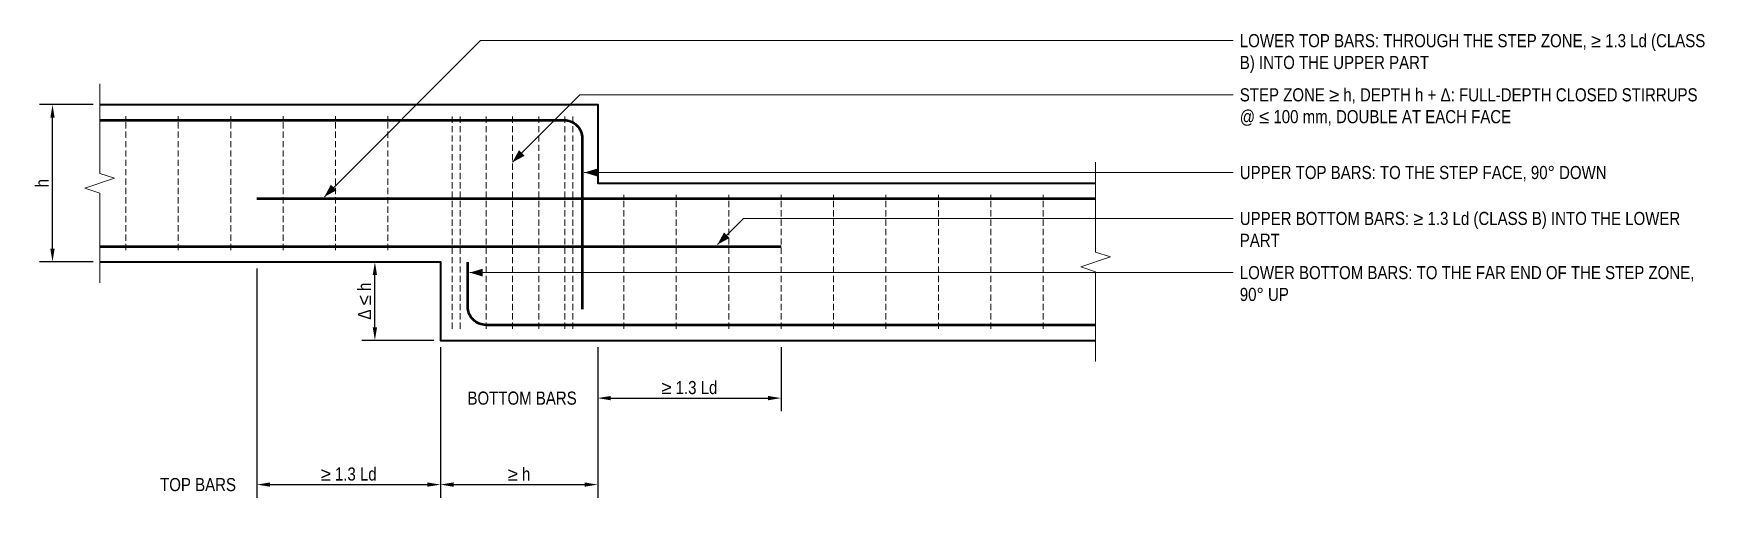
# Model space of a CAD drawing. Header units: millimetres. Extents: x -2153 to 4223, y -64926 to -63128.
import ezdxf
from ezdxf.enums import TextEntityAlignment as Align

# ---------------------------------------------------------------- set-up
doc = ezdxf.new("R2010")
doc.units = ezdxf.units.MM
doc.header["$LTSCALE"] = 3.75
doc.linetypes.add('HIDDEN', pattern=[9.525, 6.35, -3.175])
for name, color, linetype, lineweight in [('S-ANNO', 3, 'Continuous', 18), ('S-BREAK', 8, 'Continuous', 18), ('S-CONC', 4, 'Continuous', 35), ('S-DIMS', 2, 'Continuous', 18), ('S-REBR', 1, 'Continuous', 50), ('S-STIR-ELEV', 8, 'HIDDEN', 18), ('S-TEXT', 7, 'Continuous', 18)]:
    doc.layers.add(name, color=color, linetype=linetype, lineweight=lineweight)
doc.styles.add('AN', font='ARIALN_0.TTF')
doc.dimstyles.new('EIT-25', dxfattribs={"dimscale": 25, "dimtxt": 2, "dimasz": 2, "dimexe": 2, "dimexo": 1, "dimgap": 0.6, "dimtad": 1, "dimdec": 0, "dimtxsty": 'AN', "dimcen": 2.5, "dimclrd": 2, "dimclre": 8, "dimclrt": 7, "dimazin": 3, "dimtfac": 1, "dimtmove": 1, "dimatfit": 3, "dimlwd": -1, "dimlwe": -1, "dimarcsym": 0})

msp = doc.modelspace()

# ---------------------------------------------------------------- linework, layer by layer
at = {"layer": 'S-ANNO', "flags": 128}
for points in [[(-1042.8, -63751.8), (-446.8, -63155.8), (2350, -63155.8), (2425, -63155.8)], [(-325, -63620), (-67.5, -63362.5), (2350, -63362.5), (2425, -63362.5)], [(-51.2, -63659), (2350, -63659), (2425, -63659)], [(457.2, -63933.8), (556.7, -63834.3), (2350, -63834.3), (2425, -63834.3)], [(-488.2, -64041), (2350, -64041), (2425, -64041)]]:
    msp.add_lwpolyline(points, dxfattribs=at)
at = {"layer": 'S-ANNO'}
for points in [[(-325, -63620), (-279, -63595.3), (-300.3, -63574)], [(-51.2, -63659), (-1.2, -63674), (-1.2, -63644)], [(-1042.8, -63751.8), (-996.8, -63727), (-1018, -63705.8)], [(457.2, -63933.8), (503.2, -63909), (482, -63887.8)], [(-488.2, -64041), (-438.2, -64056), (-438.2, -64026)]]:
    msp.add_solid(points, dxfattribs=at)
at = {"layer": 'S-BREAK', "flags": 128}
for points in [[(-1900, -64080), (-1900, -63737.5), (-1956.2, -63718.8), (-1843.8, -63681.2), (-1900, -63662.5), (-1900, -63320)], [(1900, -64380), (1900, -64037.5), (1843.8, -64018.8), (1956.2, -63981.2), (1900, -63962.5), (1900, -63620)]]:
    msp.add_lwpolyline(points, dxfattribs=at)
at = {"layer": 'S-CONC', "flags": 128}
for points in [[(-1900, -63400), (0, -63400), (0, -63700), (1900, -63700)], [(-1900, -64000), (-600, -64000), (-600, -64300), (1900, -64300)]]:
    msp.add_lwpolyline(points, dxfattribs=at)
at = {"layer": 'S-REBR', "flags": 128}
for points in [[(-1900, -63459), (-129, -63459, -0.414214), (-59, -63529), (-59, -64181)], [(1900, -64241), (-426, -64241, -0.414214), (-496, -64171), (-496, -64001)]]:
    msp.add_lwpolyline(points, format="xyb", dxfattribs=at)
for points in [[(1900, -63759), (-1300, -63759)], [(-1900, -63941), (700, -63941)]]:
    msp.add_lwpolyline(points, dxfattribs=at)
at = {"layer": 'S-STIR-ELEV'}
for p, q in [((-1800, -63955.5), (-1800, -63444.5)), ((-1600, -63955.5), (-1600, -63444.5)), ((-1400, -63955.5), (-1400, -63444.5)), ((-1200, -63955.5), (-1200, -63444.5)), ((-1000, -63955.5), (-1000, -63444.5)), ((-800, -63955.5), (-800, -63444.5)), ((-555, -64255.5), (-555, -63444.5)), ((-525, -64255.5), (-525, -63444.5)), ((-425, -64255.5), (-425, -63444.5)), ((-325, -64255.5), (-325, -63444.5)), ((-225, -64255.5), (-225, -63444.5)), ((-125, -64255.5), (-125, -63444.5)), ((-95, -64255.5), (-95, -63444.5)), ((100, -64255.5), (100, -63744.5)), ((300, -64255.5), (300, -63744.5)), ((500, -64255.5), (500, -63744.5)), ((700, -64255.5), (700, -63744.5)), ((900, -64255.5), (900, -63744.5)), ((1100, -64255.5), (1100, -63744.5)), ((1300, -64255.5), (1300, -63744.5)), ((1500, -64255.5), (1500, -63744.5)), ((1700, -64255.5), (1700, -63744.5))]:
    msp.add_line(p, q, dxfattribs=at)

# ---------------------------------------------------------------- texts
at = {"layer": 'S-TEXT', "style": 'AN'}
for s, p in [('BOTTOM BARS', (-80, -64520)), ('TOP BARS', (-1380, -64850))]:
    msp.add_text(s, height=50, dxfattribs=at).set_placement(p, align=Align.MIDDLE_RIGHT)
at = {"layer": 'S-TEXT', "char_height": 50, "attachment_point": 1, "style": 'AN'}
for s, insert, width in [('LOWER TOP BARS: THROUGH THE STEP ZONE, ≥ 1.3 Ld (CLASS\\PB) INTO THE UPPER PART', (2450, -63130.8), 1859.671), ('STEP ZONE ≥ h, DEPTH h + Δ: FULL-DEPTH CLOSED STIRRUPS\\P@ ≤ 100 mm, DOUBLE AT EACH FACE', (2450, -63337.5), 1829.024), ('UPPER TOP BARS: TO THE STEP FACE, 90° DOWN', (2450, -63634), 1468.11), ('UPPER BOTTOM BARS: ≥ 1.3 Ld (CLASS B) INTO THE LOWER\\PPART', (2450, -63809.3), 1760.388), ('LOWER BOTTOM BARS: TO THE FAR END OF THE STEP ZONE,\\P90° UP', (2450, -64016), 1816.325)]:
    msp.add_mtext(s, dxfattribs=dict(at, insert=insert, width=width))

# ---------------------------------------------------------------- dimensions: what is measured, and where the dimension line sits
at = {"layer": 'S-DIMS'}
for base, p1, p2, text in [((-2080, -64000), (-1900, -64000), (-1900, -63400), 'h'), ((-850, -64300), (-600, -64300), (-600, -64000), 'Δ ≤ h')]:
    msp.add_linear_dim(base=base, p1=p1, p2=p2, angle=90, text=text, dimstyle='EIT-25', dxfattribs=at).render()
for base, p1, p2, text in [((-1300, -64850), (-1300, -64000), (-600, -64300), '≥ 1.3 Ld'), ((-600, -64850), (-600, -64300), (0, -64300), '≥ h'), ((0, -64520), (0, -64300), (700, -64300), '≥ 1.3 Ld')]:
    msp.add_linear_dim(base=base, p1=p1, p2=p2, text=text, dimstyle='EIT-25', dxfattribs=at).render()

doc.saveas('drawing.dxf')
